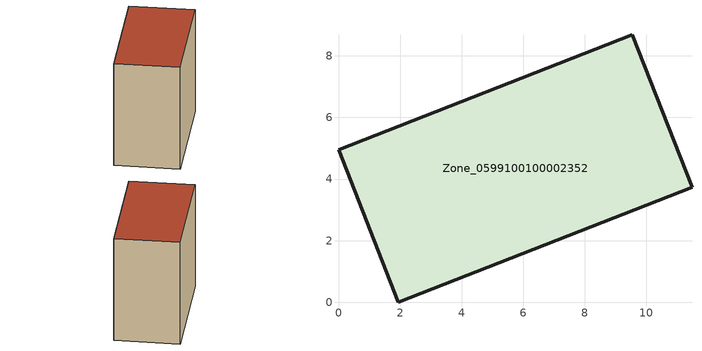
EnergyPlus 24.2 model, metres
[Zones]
Zone_0599100100002352
 floor ground (C_G): 0,4.96 9.55,8.69 11.48,3.73 1.94,0 z0.47
 wall outside (C_F): 9.55,8.69 0,4.96 1.94,0 11.48,3.73 9.55,8.69 z0.47:9.52
 roof outside (C_R): 1.94,0 11.48,3.73 9.55,8.69 0,4.96 z9.52
[BUILDING]
Pand.0599100100002352: North Axis=0; Terrain=City; Loads Convergence Tolerance Value=0.04; Temperature Convergence Tolerance Value=0.4; Solar Distribution=FullExterior; Maximum Number of Warmup Days=25; Minimum Number of Warmup Days=1
[Site:Location]
Rotterdam.The.Hague.AP_ZH_NLD Design_Conditions: Latitude=51.96; Longitude=4.45; Time Zone=1; Elevation=-4.5
[SITE:GROUNDTEMPERATURE:BUILDINGSURFACE]
18, 18, 18, 18, 18, 18, 18, 18, 18, 18, 18, 18
[MATERIAL] Thermal Absorptance=0.9; Solar Absorptance=0.7; Visible Absorptance=0.7
Name | Roughness | Thickness | Conductivity | Density | Specific Heat
G.TI.2006-2014 | MediumSmooth | 0.15 | 0.06 | 540 | 1210
F.TI.2006-2014 | Rough | 0.3 | 0.12 | 1920 | 840
R.TI.2006-2014 | MediumRough | 0.2 | 0.08 | 1500 | 1000
[CONSTRUCTION]
C_G: G.TI.2006-2014
C_F: F.TI.2006-2014
C_R: R.TI.2006-2014
[ZONE]
Zone_0599100100002352: Type=1; Multiplier=1; Ceiling Height=Autocalculate; Volume=Autocalculate; Floor Area=autocalculate; Part of Total Floor Area=Yes
[ZONEINFILTRATION:DESIGNFLOWRATE]
Infil_Zone_0599100100002352: Zone or ZoneList or Space or SpaceList=Zone_0599100100002352; Schedule=AlwaysOn; Design Flow Rate Calculation Method=Flow/Area; Flow Rate per Floor Area=0.0015; Constant Term Coefficient=1; Temperature Term Coefficient=0; Velocity Term Coefficient=0; Velocity Squared Term Coefficient=0
[HVACTEMPLATE:ZONE:IDEALLOADSAIRSYSTEM]
Zone_0599100100002352: Maximum Heating Supply Air Temperature=50; Minimum Cooling Supply Air Temperature=13; Maximum Heating Supply Air Humidity Ratio=0.0156; Minimum Cooling Supply Air Humidity Ratio=0.0077; Heating Limit=NoLimit; Cooling Limit=NoLimit; Dehumidification Control Type=ConstantSensibleHeatRatio; Cooling Sensible Heat Ratio=0.7; Dehumidification Setpoint=60; Humidification Control Type=None; Humidification Setpoint=30; Outdoor Air Method=None; Outdoor Air Flow Rate per Person=0.00944; Outdoor Air Flow Rate per Zone Floor Area=0; Outdoor Air Flow Rate per Zone=0; Demand Controlled Ventilation Type=None; Outdoor Air Economizer Type=NoEconomizer; Heat Recovery Type=None; Sensible Heat Recovery Effectiveness=0.7; Latent Heat Recovery Effectiveness=0.65
[ZONECONTROL:THERMOSTAT]
ThermostatControl_Zone_0599100100002352: Zone or ZoneList=Zone_0599100100002352; Control Type Schedule=DualSetpointControlType; Control 1=Thermostat_Zone_0599100100002352; Temperature Difference Between Cutout And Setpoint=0
[THERMOSTATSETPOINT:DUALSETPOINT]
Thermostat_Zone_0599100100002352: Heating Setpoint Temperature Schedule=HeatingSetpoint_Zone_0599100100002352; Cooling Setpoint Temperature Schedule=CoolingSetpoint_Zone_0599100100002352
[SCHEDULE:COMPACT]
HeatingSetpoint_Zone_0599100100002352: Through: 12/31, For: AllDays, Until: 24:00, 21
CoolingSetpoint_Zone_0599100100002352: Through: 12/31, For: AllDays, Until: 24:00, 24
DualSetpointControlType: Through: 12/31, For: AllDays, Until: 24:00, 4
AlwaysOn: Through: 12/31, For: AllDays, Until: 24:00, 1
